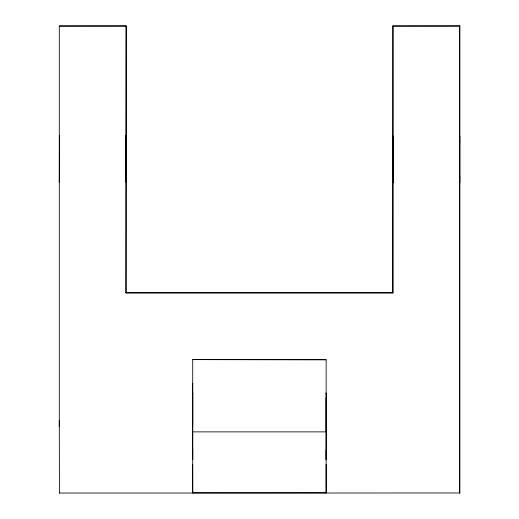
<?xml version="1.0" encoding="UTF-8"?>
<svg xmlns="http://www.w3.org/2000/svg" width="519" height="519" viewBox="0 0 519 519"><rect width="100%" height="100%" fill="white"/><g stroke="black" fill="none" stroke-linecap="round" stroke-linejoin="round"><path stroke-width="0.78" d="M59.283 426.333L59.283 26.021L126.156 25.95L126 292.891L126.156 25.95M59.419 136.101L59.413 135.303L59.302 182.052L59.302 181.261M126.02 147.033L126.026 135.349L126.136 142.141M126.136 136.101L126.136 135.303L126.136 182.007L126.13 146.981M192.692 383.243L192.705 459.698L192.698 449.636M192.718 426.333L192.718 359.615L326.153 359.615L326.153 426.333M326.127 397.891L326.127 431.879L192.685 431.879M326.146 426.748L326.14 459.698L326.133 449.636M392.902 162.097L392.896 182.649L392.902 137.723M392.889 156.79L392.896 136.244L393.013 142.887M393.013 136.841L393.006 136.049L393.006 182.746L393.006 175.909M459.62 162.097L459.613 182.649L459.62 137.723M459.613 156.79L459.62 136.244L459.73 142.887M459.73 136.841L459.73 136.049L459.73 182.746L459.724 175.909M192.698 394.012L192.705 392.98L192.718 493.05L192.692 464.382M326.14 394.012L326.14 392.98L326.153 493.05L326.127 464.382M192.718 359.615L326.14 359.849M126 292.891L392.877 292.891L392.877 26.021L459.75 25.95L459.75 492.979L459.75 25.95M392.877 292.891L393.032 25.95M59.283 420.799L59.438 492.979M59.283 26.021L126 26.021M392.877 26.021L459.594 26.021M126.156 292.826L393.032 292.826M192.705 492.829L326.14 492.829M59.283 493.05L459.75 492.979M126.026 136.147L126.13 170.336M59.419 152.612L59.413 175.169M126.026 175.214L126.026 182.052L126.02 175.214"/></g></svg>
